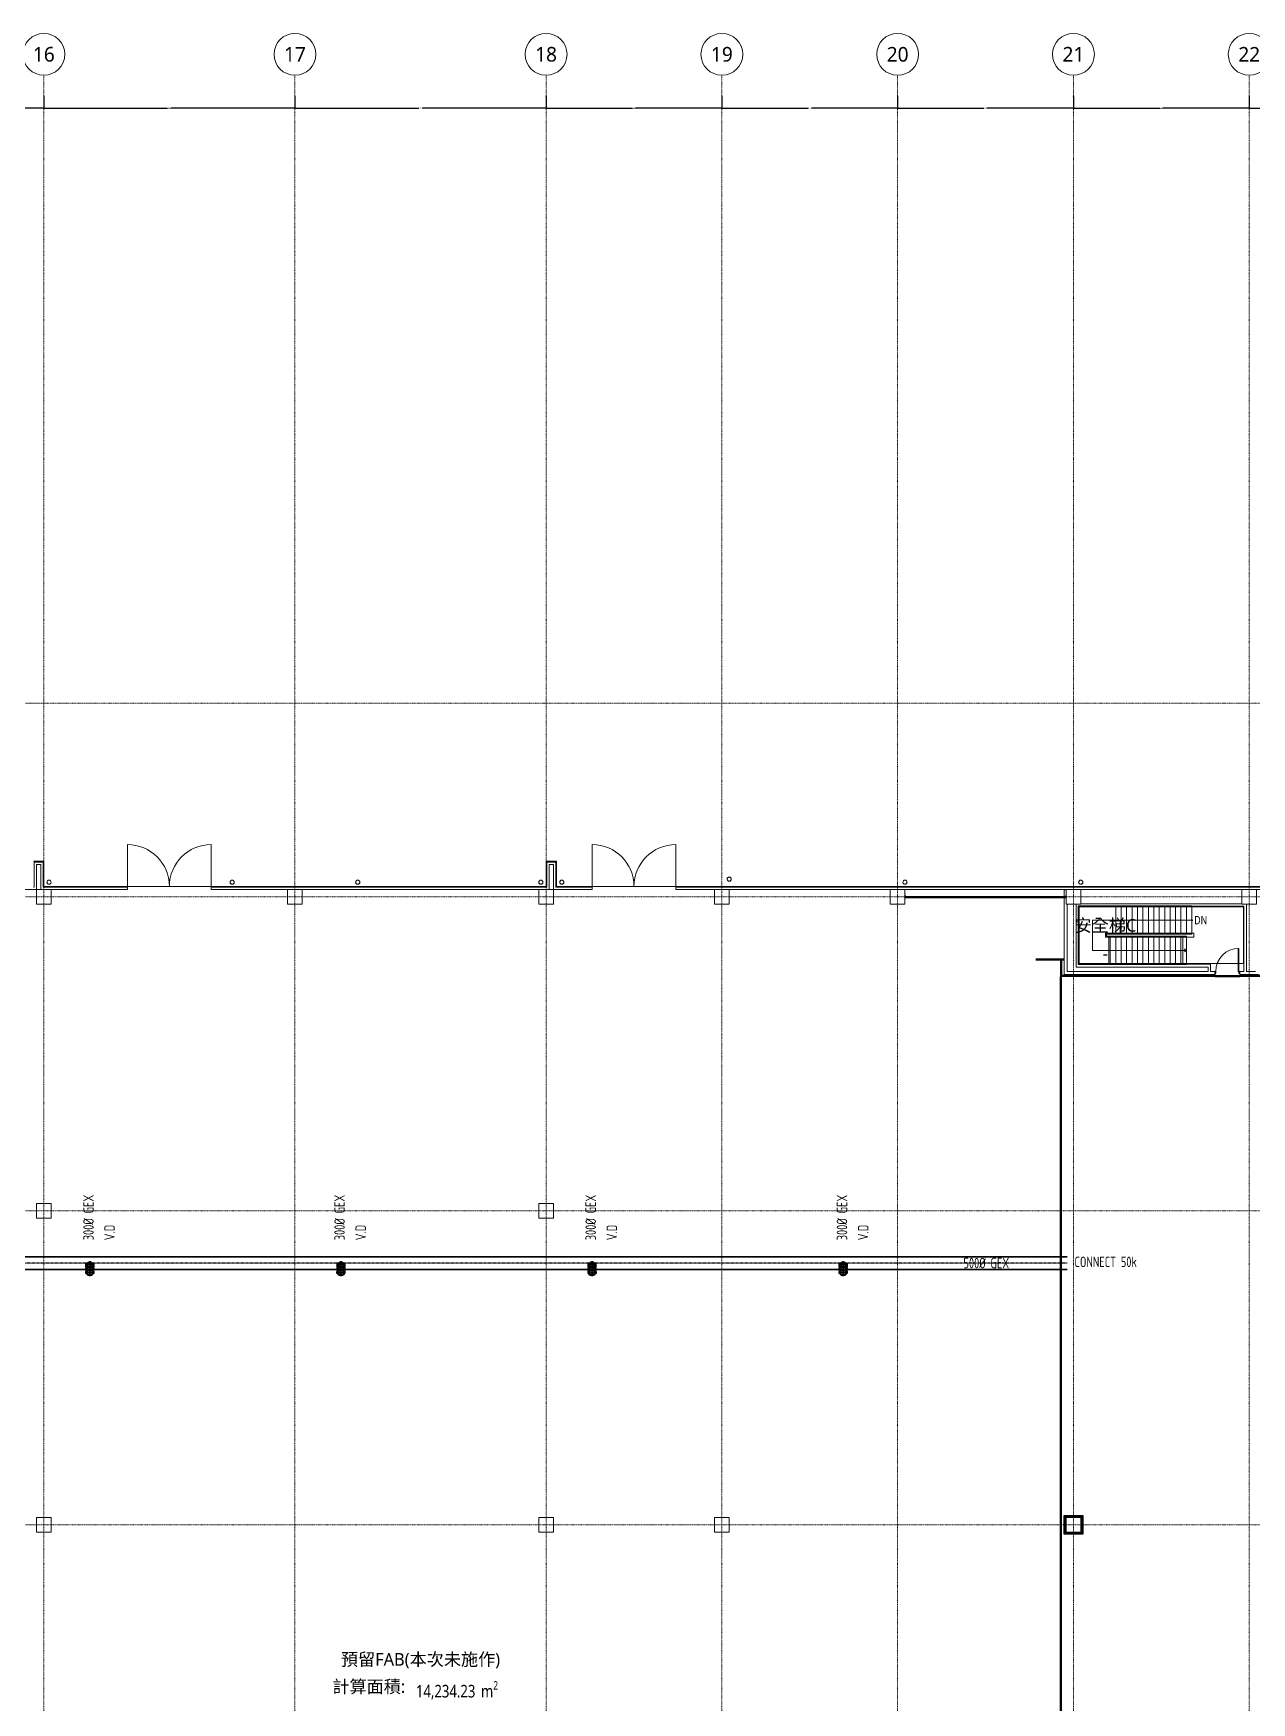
# Model space of a CAD drawing. Extents: x -32000 to 290600, y -29000 to 131250.
# Drawn here: x 126700 to 184915, y 51509 to 131250 of the extents above; entities that cross this region are included whole.
import ezdxf
from ezdxf.enums import TextEntityAlignment as Align

# ---------------------------------------------------------------- set-up
doc = ezdxf.new("R2010")
doc.units = 0
doc.header["$LTSCALE"] = 10
for name, pattern in [('H12PL3$0$JJP_三點線', [0.9, 0.3, -0.15, 0, -0.15, 0, -0.15, 0, -0.15]), ('H12PL3$0$JJP_虛線(退縮線、投影線、地下室範圍、非屬本工程、圖面分區)', [0.45, 0.3, -0.15]), ('XFDP30$0$HIDDEN2', [0.1875, 0.125, -0.0625]), ('XFM6D40-200K$0$CENTER', [2, 1.25, -0.25, 0.25, -0.25])]:
    doc.linetypes.add(name, pattern=pattern)
for name, color, linetype in [('H12PL3$0$A-DIM', 252, 'Continuous'), ('H12PL3$0$A-OBJE-MEP', 252, 'Continuous'), ('H12PL3$0$A-STRS', 252, 'Continuous'), ('H12PL3$0$A-TEXT', 252, 'Continuous'), ('H12PL3$0$A-WALL-EX', 252, 'Continuous'), ('H12PL3$0$A-WALL-IN', 252, 'Continuous'), ('H12PL3$0$A-ZONE', 252, 'Continuous'), ('H12PL3$0$Door', 252, 'Continuous'), ('H12PL3$0$S-COL', 252, 'Continuous'), ('H12PL3$0$S-GRID', 252, 'Continuous'), ('H12PL3$0$S-SLAB-SHOW', 252, 'Continuous'), ('XFDP30$0$A-Partition-Col (50K)', 1, 'Continuous'), ('XFDP30$0$A-W-P1S (50K)', 2, 'Continuous'), ('XFDP30$0$A-W-P2D (50K)', 2, 'Continuous'), ('XFDP30$0$A-W-R1 (Rockwool) (50K)', 2, 'Continuous'), ('XFM6D40-200K$0$M-PIPE-TEXT', 3, 'Continuous')]:
    doc.layers.add(name, color=color, linetype=linetype)
doc.layers.add('XFM6D40-200K$0$DUCT-CENT-GEX', color=1, linetype='XFM6D40-200K$0$CENTER', lineweight=25)
doc.layers.add('XFM6D40-200K$0$M-EX-DUCT-GEX', color=114, linetype='Continuous', lineweight=35)
doc.styles.add('H12PL3$0$dim-txt', font='isocp.shx', dxfattribs={"width": 0.7, "bigfont": 'chineset.shx'})
doc.styles.add('H12PL3$0$Standard', font='', dxfattribs={"width": 0.8})
doc.styles.add('XFM6D40-200K$0$aa-txt', font='isocp.shx', dxfattribs={"bigfont": 'chineset.shx'})
doc.styles.get('H12PL3$0$Standard').set_extended_font_data('Microsoft JhengHei')
doc.dimstyles.new('H12PL3$0$ARCH-dim-200MM', dxfattribs={"dimscale": 200, "dimtxt": 0.3, "dimasz": 0.1, "dimexe": 0.1, "dimexo": 0.1, "dimgap": 0.05, "dimtad": 1, "dimdec": 0, "dimlfac": 10, "dimrnd": 0.5, "dimdsep": 46, "dimtxsty": 'H12PL3$0$dim-txt', "dimblk": 'H12PL3$0$_Dot', "dimcen": 2, "dimclrd": 256, "dimclre": 256, "dimclrt": 256, "dimadec": 0, "dimazin": 0, "dimtfac": 1, "dimtix": 1, "dimtmove": 2, "dimatfit": 3, "dimldrblk": 'H12PL3$0$_OBLIQUE', "dimfxl": 1, "dimtvp": 1, "dimtolj": 1, "dimarcsym": 0})

# ---------------------------------------------------------------- blocks, each defined once
blk = doc.blocks.new('*D124')
at = {"layer": 'DEFPOINTS', "color": 0, "linetype": 'Continuous', "transparency": 16777216}
for p in [(118800, 128250), (127200, 128250), (127200, 127670)]:
    blk.add_point(p, dxfattribs=at)
at = {"layer": 'H12PL3$0$A-DIM', "linetype": 'Continuous', "lineweight": -2, "transparency": 16777216}
for p, q in [((118800, 128230), (118800, 127650)), ((118820, 127670), (122921, 127670)), ((127180, 127670), (123079, 127670)), ((127200, 128230), (127200, 127650))]:
    blk.add_line(p, q, dxfattribs=at)
at = {"layer": 'H12PL3$0$A-DIM', "linetype": 'Continuous', "lineweight": 0, "transparency": 16777216, "insert": (123000, 127670), "char_height": 60, "attachment_point": 5, "style": 'H12PL3$0$dim-txt'}
blk.add_mtext('\\A1;84000', dxfattribs=at)
blk = doc.blocks.new('H12PL3$0$_Dot')
blk = doc.blocks.new('H12PL3$0$_OBLIQUE')
at = {"color": 0, "linetype": 'ByBlock', "lineweight": -2}
blk.add_line((-0.5, -0.5), (0.5, 0.5), dxfattribs=at)
blk = doc.blocks.new('*D125')
at = {"layer": 'DEFPOINTS', "color": 0, "linetype": 'Continuous', "transparency": 16777216}
for p in [(127200, 128250), (139200, 128250), (139200, 127670)]:
    blk.add_point(p, dxfattribs=at)
at = {"layer": 'H12PL3$0$A-DIM', "linetype": 'Continuous', "lineweight": -2, "transparency": 16777216}
for p, q in [((127200, 128230), (127200, 127650)), ((127220, 127670), (133112, 127670)), ((139180, 127670), (133288, 127670)), ((139200, 128230), (139200, 127650))]:
    blk.add_line(p, q, dxfattribs=at)
at = {"layer": 'H12PL3$0$A-DIM', "linetype": 'Continuous', "lineweight": 0, "transparency": 16777216, "insert": (133200, 127670), "char_height": 60, "attachment_point": 5, "style": 'H12PL3$0$dim-txt'}
blk.add_mtext('\\A1;120000', dxfattribs=at)
blk = doc.blocks.new('*D126')
at = {"layer": 'DEFPOINTS', "color": 0, "linetype": 'Continuous', "transparency": 16777216}
for p in [(139200, 128250), (151200, 128250), (151200, 127670)]:
    blk.add_point(p, dxfattribs=at)
at = {"layer": 'H12PL3$0$A-DIM', "linetype": 'Continuous', "lineweight": -2, "transparency": 16777216}
for p, q in [((139200, 128230), (139200, 127650)), ((139220, 127670), (145112, 127670)), ((151180, 127670), (145288, 127670)), ((151200, 128230), (151200, 127650))]:
    blk.add_line(p, q, dxfattribs=at)
at = {"layer": 'H12PL3$0$A-DIM', "linetype": 'Continuous', "lineweight": 0, "transparency": 16777216, "insert": (145200, 127670), "char_height": 60, "attachment_point": 5, "style": 'H12PL3$0$dim-txt'}
blk.add_mtext('\\A1;120000', dxfattribs=at)
blk = doc.blocks.new('*D127')
at = {"layer": 'DEFPOINTS', "color": 0, "linetype": 'Continuous', "transparency": 16777216}
for p in [(151200, 128250), (159600, 128250), (159600, 127670)]:
    blk.add_point(p, dxfattribs=at)
at = {"layer": 'H12PL3$0$A-DIM', "linetype": 'Continuous', "lineweight": -2, "transparency": 16777216}
for p, q in [((151200, 128230), (151200, 127650)), ((151220, 127670), (155321, 127670)), ((159580, 127670), (155479, 127670)), ((159600, 128230), (159600, 127650))]:
    blk.add_line(p, q, dxfattribs=at)
at = {"layer": 'H12PL3$0$A-DIM', "linetype": 'Continuous', "lineweight": 0, "transparency": 16777216, "insert": (155400, 127670), "char_height": 60, "attachment_point": 5, "style": 'H12PL3$0$dim-txt'}
blk.add_mtext('\\A1;84000', dxfattribs=at)
blk = doc.blocks.new('*D128')
at = {"layer": 'DEFPOINTS', "color": 0, "linetype": 'Continuous', "transparency": 16777216}
for p in [(159600, 128250), (168000, 128250), (168000, 127670)]:
    blk.add_point(p, dxfattribs=at)
at = {"layer": 'H12PL3$0$A-DIM', "linetype": 'Continuous', "lineweight": -2, "transparency": 16777216}
for p, q in [((159600, 128230), (159600, 127650)), ((159620, 127670), (163721, 127670)), ((167980, 127670), (163879, 127670)), ((168000, 128230), (168000, 127650))]:
    blk.add_line(p, q, dxfattribs=at)
at = {"layer": 'H12PL3$0$A-DIM', "linetype": 'Continuous', "lineweight": 0, "transparency": 16777216, "insert": (163800, 127670), "char_height": 60, "attachment_point": 5, "style": 'H12PL3$0$dim-txt'}
blk.add_mtext('\\A1;84000', dxfattribs=at)
blk = doc.blocks.new('*D129')
at = {"layer": 'DEFPOINTS', "color": 0, "linetype": 'Continuous', "transparency": 16777216}
for p in [(168000, 128250), (176400, 128250), (176400, 127670)]:
    blk.add_point(p, dxfattribs=at)
at = {"layer": 'H12PL3$0$A-DIM', "linetype": 'Continuous', "lineweight": -2, "transparency": 16777216}
for p, q in [((168000, 128230), (168000, 127650)), ((168020, 127670), (172121, 127670)), ((176380, 127670), (172279, 127670)), ((176400, 128230), (176400, 127650))]:
    blk.add_line(p, q, dxfattribs=at)
at = {"layer": 'H12PL3$0$A-DIM', "linetype": 'Continuous', "lineweight": 0, "transparency": 16777216, "insert": (172200, 127670), "char_height": 60, "attachment_point": 5, "style": 'H12PL3$0$dim-txt'}
blk.add_mtext('\\A1;84000', dxfattribs=at)
blk = doc.blocks.new('*D130')
at = {"layer": 'DEFPOINTS', "color": 0, "linetype": 'Continuous', "transparency": 16777216}
for p in [(176400, 128250), (184800, 128250), (184800, 127670)]:
    blk.add_point(p, dxfattribs=at)
at = {"layer": 'H12PL3$0$A-DIM', "linetype": 'Continuous', "lineweight": -2, "transparency": 16777216}
for p, q in [((176400, 128230), (176400, 127650)), ((176420, 127670), (180521, 127670)), ((184780, 127670), (180679, 127670)), ((184800, 128230), (184800, 127650))]:
    blk.add_line(p, q, dxfattribs=at)
at = {"layer": 'H12PL3$0$A-DIM', "linetype": 'Continuous', "lineweight": 0, "transparency": 16777216, "insert": (180600, 127670), "char_height": 60, "attachment_point": 5, "style": 'H12PL3$0$dim-txt'}
blk.add_mtext('\\A1;84000', dxfattribs=at)
blk = doc.blocks.new('*D131')
at = {"layer": 'DEFPOINTS', "color": 0, "linetype": 'Continuous', "transparency": 16777216}
for p in [(184800, 128250), (193200, 128250), (193200, 127670)]:
    blk.add_point(p, dxfattribs=at)
at = {"layer": 'H12PL3$0$A-DIM', "linetype": 'Continuous', "lineweight": -2, "transparency": 16777216}
for p, q in [((184800, 128230), (184800, 127650)), ((184820, 127670), (188921, 127670)), ((193180, 127670), (189079, 127670)), ((193200, 128230), (193200, 127650))]:
    blk.add_line(p, q, dxfattribs=at)
at = {"layer": 'H12PL3$0$A-DIM', "linetype": 'Continuous', "lineweight": 0, "transparency": 16777216, "insert": (189000, 127670), "char_height": 60, "attachment_point": 5, "style": 'H12PL3$0$dim-txt'}
blk.add_mtext('\\A1;84000', dxfattribs=at)
blk = doc.blocks.new('XFDP30$0$TP1-50-Partition_Col-side')
blk.add_lwpolyline([(-2.5, -4), (-2.5, -3.9), (-2.6, -3.9), (-2.5, -3), (-2.5, -0.3), (-2.4, -0.2), (-0.7, -0.2), (-0.5, -0.2), (-0.1, -0.2), (0, -0.2), (0, -0.2), (0.5, -0.2), (0.6, -0.2), (2.4, -0.2), (2.5, -0.3), (2.5, -3), (2.6, -3.9), (2.5, -3.9), (2.5, -4), (2.7, -4), (2.7, 0), (-2.7, 0), (-2.7, -4)], close=True)
for points in [[(-1.6, -2.1), (-2.3, -2.1, 0.414213), (-2.4, -2.2), (-2.4, -3.6), (-2.5, -3.6), (-2.5, -2.2, -0.414213), (-2.3, -2), (-1.6, -2), (-1.6, -2.1)], [(1.6, -2.1), (2.3, -2.1, -0.414213), (2.4, -2.2), (2.4, -3.6), (2.5, -3.6), (2.5, -2.2, 0.414213), (2.3, -2), (1.6, -2), (1.6, -2.1)]]:
    blk.add_lwpolyline(points, format="xyb")
blk.add_lwpolyline([(2.2, -3.6), (-2.2, -3.6, -0.414214), (-2.3, -3.5), (-2.3, -2.6, -0.414214), (-2.2, -2.5), (-1.3, -2.5, 0.414214), (-1.1, -2.3), (-1.1, -2.2, 0.414214), (-1.3, -2.1), (-1.9, -2.1), (-1.9, -2.1), (-1.3, -2.1, -0.414214), (-1.2, -2.2), (-1.2, -2.3, -0.414214), (-1.3, -2.4), (-2.2, -2.4, 0.414214), (-2.4, -2.6), (-2.4, -3.5, 0.414214), (-2.2, -3.6), (2.2, -3.6, 0.414214), (2.4, -3.5), (2.4, -2.6, 0.414214), (2.2, -2.4), (1.3, -2.4, -0.414214), (1.2, -2.3), (1.2, -2.2, -0.414214), (1.3, -2.1), (1.9, -2.1), (1.9, -2.1), (1.3, -2.1, 0.414214), (1.1, -2.2), (1.1, -2.3, 0.414214), (1.3, -2.5), (2.2, -2.5, -0.414214), (2.3, -2.6), (2.3, -3.5, -0.414214)], format="xyb", close=True)
blk = doc.blocks.new('XFDP30')
at = {"layer": 'XFDP30$0$A-W-P1S (50K)'}
for p, q in [((175950, 87025), (174600, 87025)), ((175950, 86975), (174600, 86975)), ((175775, 86975), (175775, 86190)), ((175825, 86975), (175825, 86240)), ((183150, 86190), (175775, 86190)), ((183150, 86240), (175825, 86240)), ((183150, 86290), (183150, 86190)), ((184350, 86290), (184350, 86190)), ((185375, 86240, 0), (184350, 86240)), ((185425, 86190, 0), (184350, 86190))]:
    blk.add_line(p, q, dxfattribs=at)
at = {"layer": 'XFDP30$0$A-W-P1S (50K)', "linetype": 'XFDP30$0$HIDDEN2'}
for p, q in [((183150, 86240), (184350, 86240)), ((183150, 86190), (184350, 86190))]:
    blk.add_line(p, q, dxfattribs=at)
at = {"layer": 'XFDP30$0$A-W-P1S (50K)'}
for points in [[(175950, 60450), (176850, 60450), (176850, 59550), (175950, 59550)], [(176000, 60400), (176800, 60400), (176800, 59600), (176000, 59600)]]:
    blk.add_lwpolyline(points, close=True, dxfattribs=at)
at = {"layer": 'XFDP30$0$A-W-P2D (50K)'}
for p, q in [((175775, 3025, 0), (175775, 86190)), ((175825, 3025, 0), (175825, 86190))]:
    blk.add_line(p, q, dxfattribs=at)
at = {"layer": 'XFDP30$0$A-W-R1 (Rockwool) (50K)'}
for p, q in [((168350, 90025, 0), (176050, 90025, 0)), ((168350, 89975, 0), (176050, 89975, 0))]:
    blk.add_line(p, q, dxfattribs=at)
at = {"layer": 'XFDP30$0$A-Partition-Col (50K)', "yscale": 10, "zscale": 10}
for p, xscale, rotation in [((168350, 90000), 10, 90), ((176050, 90000, 0), -10, 270)]:
    blk.add_blockref('XFDP30$0$TP1-50-Partition_Col-side', p, dxfattribs=dict(at, xscale=xscale, rotation=rotation))
blk = doc.blocks.new('XFM6D40-200K')
at = {"layer": 'XFM6D40-200K$0$DUCT-CENT-GEX', "ltscale": 0.001}
blk.add_line((176100, 72500), (44058, 72500), dxfattribs=at)
at = {"layer": 'XFM6D40-200K$0$M-EX-DUCT-GEX'}
for p, q in [((176100, 72800), (44058, 72800)), ((129397, 72605), (129397, 71874)), ((141397, 72605), (141397, 71874)), ((153397, 72605), (153397, 71874)), ((165397, 72605), (165397, 71874)), ((176100, 72200), (44058, 72200)), ((129613, 72450), (129181, 72450)), ((129613, 72337), (129181, 72337)), ((129613, 72196), (129181, 72196)), ((129613, 72055), (129181, 72055)), ((129247, 72450), (129247, 72433)), ((129247, 72337), (129247, 72291)), ((129247, 72203), (129247, 72150)), ((129547, 72450), (129547, 72433)), ((129547, 72337), (129547, 72291)), ((129547, 72196), (129547, 72150)), ((141613, 72450), (141181, 72450)), ((141613, 72337), (141181, 72337)), ((141613, 72196), (141181, 72196)), ((141613, 72055), (141181, 72055)), ((141247, 72450), (141247, 72433)), ((141247, 72337), (141247, 72291)), ((141247, 72203), (141247, 72150)), ((141547, 72450), (141547, 72433)), ((141547, 72337), (141547, 72291)), ((141547, 72196), (141547, 72150)), ((153613, 72450), (153181, 72450)), ((153613, 72337), (153181, 72337)), ((153613, 72196), (153181, 72196)), ((153613, 72055), (153181, 72055)), ((153247, 72450), (153247, 72433)), ((153247, 72337), (153247, 72291)), ((153247, 72203), (153247, 72150)), ((153547, 72450), (153547, 72433)), ((153547, 72337), (153547, 72291)), ((153547, 72196), (153547, 72150)), ((165613, 72450), (165181, 72450)), ((165613, 72337), (165181, 72337)), ((165613, 72196), (165181, 72196)), ((165613, 72055), (165181, 72055)), ((165247, 72450), (165247, 72433)), ((165247, 72337), (165247, 72291)), ((165247, 72203), (165247, 72150)), ((165547, 72450), (165547, 72433)), ((165547, 72337), (165547, 72291)), ((165547, 72196), (165547, 72150))]:
    blk.add_line(p, q, dxfattribs=at)
for centre, major_axis, start_param, end_param in [((129397, 72337), (189, 0), -0.496227, 3.637819), ((129397, 72196), (189, 0), -0.496227, 3.637819), ((129397, 72352), (189, 0), -0.052935, 3.194527), ((129397, 72210), (189, 0), -0.052935, 3.194527), ((129397, 72069), (189, 0), -0.052935, 3.194527), ((129397, 72344), (-189, 0), 3.141593, 6.283185), ((129397, 72203), (-189, 0), 3.141593, 6.283185), ((129397, 72062), (-189, 0), 3.141593, 6.283185), ((129397, 72450), (150, 0), 0, 3.141593), ((129397, 72337), (-150, 0), 3.141593, 6.283185), ((129397, 72196), (-150, 0), 3.141593, 6.283185), ((141397, 72337), (189, 0), -0.496227, 3.637819), ((141397, 72196), (189, 0), -0.496227, 3.637819), ((141397, 72352), (189, 0), -0.052935, 3.194527), ((141397, 72210), (189, 0), -0.052935, 3.194527), ((141397, 72069), (189, 0), -0.052935, 3.194527), ((141397, 72344), (-189, 0), 3.141593, 6.283185), ((141397, 72203), (-189, 0), 3.141593, 6.283185), ((141397, 72062), (-189, 0), 3.141593, 6.283185), ((141397, 72450), (150, 0), 0, 3.141593), ((141397, 72337), (-150, 0), 3.141593, 6.283185), ((141397, 72196), (-150, 0), 3.141593, 6.283185), ((153397, 72337), (189, 0), -0.496227, 3.637819), ((153397, 72196), (189, 0), -0.496227, 3.637819), ((153397, 72352), (189, 0), -0.052935, 3.194527), ((153397, 72210), (189, 0), -0.052935, 3.194527), ((153397, 72069), (189, 0), -0.052935, 3.194527), ((153397, 72344), (-189, 0), 3.141593, 6.283185), ((153397, 72203), (-189, 0), 3.141593, 6.283185), ((153397, 72062), (-189, 0), 3.141593, 6.283185), ((153397, 72450), (150, 0), 0, 3.141593), ((153397, 72337), (-150, 0), 3.141593, 6.283185), ((153397, 72196), (-150, 0), 3.141593, 6.283185), ((165397, 72337), (189, 0), -0.496227, 3.637819), ((165397, 72196), (189, 0), -0.496227, 3.637819), ((165397, 72352), (189, 0), -0.052935, 3.194527), ((165397, 72210), (189, 0), -0.052935, 3.194527), ((165397, 72069), (189, 0), -0.052935, 3.194527), ((165397, 72344), (-189, 0), 3.141593, 6.283185), ((165397, 72203), (-189, 0), 3.141593, 6.283185), ((165397, 72062), (-189, 0), 3.141593, 6.283185), ((165397, 72450), (150, 0), 0, 3.141593), ((165397, 72337), (-150, 0), 3.141593, 6.283185), ((165397, 72196), (-150, 0), 3.141593, 6.283185)]:
    blk.add_ellipse(centre, major_axis=major_axis, ratio=0.707107, start_param=start_param, end_param=end_param, dxfattribs=at)
for centre, major_axis in [((129397, 72055), (-189, 0)), ((129397, 72055), (-150, 0)), ((141397, 72055), (-189, 0)), ((141397, 72055), (-150, 0)), ((153397, 72055), (-189, 0)), ((153397, 72055), (-150, 0)), ((165397, 72055), (-189, 0)), ((165397, 72055), (-150, 0))]:
    blk.add_ellipse(centre, major_axis=major_axis, ratio=0.707107, dxfattribs=at)
at = {"layer": 'XFM6D40-200K$0$M-PIPE-TEXT', "style": 'XFM6D40-200K$0$aa-txt', "width": 0.8}
for s, rotation, p in [('300%%C GEX', 90, (129582, 73596)), ('300%%C GEX', 90, (141582, 73596)), ('300%%C GEX', 90, (153582, 73596)), ('300%%C GEX', 90, (165590, 73596)), ('V.D', 90, (130591, 73596)), ('V.D', 90, (142591, 73596)), ('V.D', 90, (154591, 73596)), ('V.D', 90, (166600, 73596)), ('500%%C GEX', 360, (171145, 72259))]:
    blk.add_text(s, height=500, rotation=rotation, dxfattribs=at).set_placement(p)
blk.add_text('CONNECT 50k', height=500, dxfattribs=at).set_placement((176453, 72313))
blk = doc.blocks.new('H12PL3')
at = {"layer": 'H12PL3$0$A-OBJE-MEP', "lineweight": 0, "flags": 128}
for points in [[(160045, 90850, 1), (159855, 90850, 1)], [(127545, 90700, 1), (127355, 90700, 1)], [(136295, 90700, 1), (136105, 90700, 1)], [(142295, 90700, 1), (142105, 90700, 1)], [(151045, 90700, 1), (150855, 90700, 1)], [(152045, 90700, 1), (151855, 90700, 1)], [(168445, 90700, 1), (168255, 90700, 1)], [(176845, 90700, 1), (176655, 90700, 1)]]:
    blk.add_lwpolyline(points, format="xyb", close=True, dxfattribs=at)
at = {"layer": 'H12PL3$0$A-OBJE-MEP', "lineweight": 0}
for centre in [(159950, 90850), (127450, 90700), (136200, 90700), (142200, 90700), (150950, 90700), (151950, 90700), (168350, 90700), (176750, 90700)]:
    blk.add_circle(centre, 100, dxfattribs=at)
at = {"layer": 'H12PL3$0$A-STRS', "lineweight": 0}
for p, q in [((178420, 89570), (176630, 89570)), ((176630, 89570), (176630, 86770)), ((176680, 86820), (176680, 89520)), ((176680, 89520), (178420, 89520)), ((178420, 89520), (176680, 89520)), ((176680, 89520), (176680, 86820)), ((178420, 89520), (176680, 89520)), ((176680, 89520), (176680, 86820)), ((178420, 89520), (178420, 89570)), ((182060, 89570), (178420, 89570)), ((178420, 89570), (178420, 89520)), ((178420, 89520), (182060, 89520)), ((182060, 89520), (178420, 89520)), ((178420, 89520), (178420, 88270)), ((178420, 89520), (178420, 88270)), ((178420, 88270), (178420, 89520)), ((178680, 89520), (178420, 89520)), ((178420, 89520), (178420, 88270)), ((178680, 89520), (178680, 88270)), ((178680, 88270), (178680, 89520)), ((178680, 89520), (178680, 88270)), ((178940, 89520), (178680, 89520)), ((178940, 89520), (178940, 88270)), ((178940, 88270), (178940, 89520)), ((178940, 89520), (178940, 88270)), ((179200, 89520), (178940, 89520)), ((179200, 89520), (179200, 88270)), ((179200, 88270), (179200, 89520)), ((179200, 89520), (179200, 88270)), ((179460, 89520), (179200, 89520)), ((179460, 89520), (179460, 88270)), ((179460, 88270), (179460, 89520)), ((179460, 89520), (179460, 88270)), ((179720, 89520), (179460, 89520)), ((179720, 89520), (179720, 88270)), ((179720, 88270), (179720, 89520)), ((179720, 89520), (179720, 88270)), ((179980, 89520), (179720, 89520)), ((179980, 89520), (179980, 88270)), ((179980, 88270), (179980, 89520)), ((179980, 89520), (179980, 88270)), ((180240, 89520), (179980, 89520)), ((180240, 89520), (180240, 88270)), ((180240, 88270), (180240, 89520)), ((180240, 89520), (180240, 88270)), ((180500, 89520), (180240, 89520)), ((180500, 89520), (180500, 88270)), ((180500, 88270), (180500, 89520)), ((180500, 89520), (180500, 88270)), ((180760, 89520), (180500, 89520)), ((180760, 89520), (180760, 88270)), ((180760, 88270), (180760, 89520)), ((180760, 89520), (180760, 88270)), ((181020, 89520), (180760, 89520)), ((181020, 89520), (181020, 88270)), ((181020, 88270), (181020, 89520)), ((181020, 89520), (181020, 88270)), ((181280, 89520), (181020, 89520)), ((181280, 89520), (181280, 88270)), ((181280, 88270), (181280, 89520)), ((181280, 89520), (181280, 88270)), ((181540, 89520), (181280, 89520)), ((181540, 89520), (181540, 88270)), ((181540, 88270), (181540, 89520)), ((181540, 89520), (181540, 88270)), ((181800, 89520), (181540, 89520)), ((181800, 89520), (181800, 88270)), ((181800, 88270), (181800, 89520)), ((181800, 89520), (181800, 88270)), ((182060, 89520), (181800, 89520)), ((182060, 89520), (182060, 89570)), ((182060, 88270), (182060, 89520)), ((182060, 88270), (182060, 89520)), ((177305, 87445), (177305, 88895)), ((177305, 88895), (178420, 88895)), ((178420, 88895), (181800, 88895)), ((181800, 88895), (182060, 88895)), ((178420, 88270), (177930, 88270)), ((177930, 88270), (177930, 88070)), ((177930, 88070), (177930, 88270)), ((177930, 88270), (178420, 88270)), ((177930, 88070), (177930, 88270)), ((177930, 88270), (178420, 88270)), ((177930, 88070), (178160, 88070)), ((178086.56, 88070), (177930, 88070)), ((178160, 88070), (177930, 88070)), ((177980, 88120), (177980, 88220)), ((177980, 88220), (178420, 88220)), ((178160, 88120), (177980, 88120)), ((178160, 88070), (178086.56, 88070)), ((181800, 88120), (178160, 88120)), ((178160, 88120), (178160, 88070)), ((178160, 88070), (178160, 88120)), ((178160, 88070), (181800, 88070)), ((181800, 88070), (178160, 88070)), ((178160, 86820), (178160, 88070)), ((178160, 86820), (178160, 88070)), ((178160, 86820), (178160, 88070)), ((178420, 88070), (178160, 88070)), ((178160, 88070), (178160, 86820)), ((178160, 86820), (178160, 88070)), ((178420, 88220), (178420, 88270)), ((182060, 88270), (178420, 88270)), ((178420, 88270), (178420, 88220)), ((178420, 88270), (182060, 88270)), ((178420, 88270), (178680, 88270)), ((178420, 88220), (182060, 88220)), ((178420, 86820), (178420, 88070)), ((178680, 88070), (178420, 88070)), ((178420, 88070), (178420, 86820)), ((178420, 86820), (178420, 88070)), ((178680, 88270), (178940, 88270)), ((178680, 86820), (178680, 88070)), ((178940, 88070), (178680, 88070)), ((178680, 88070), (178680, 86820)), ((178680, 86820), (178680, 88070)), ((178940, 88270), (179200, 88270)), ((178940, 86820), (178940, 88070)), ((179200, 88070), (178940, 88070)), ((178940, 88070), (178940, 86820)), ((178940, 86820), (178940, 88070)), ((179200, 88270), (179460, 88270)), ((179200, 86820), (179200, 88070)), ((179460, 88070), (179200, 88070)), ((179200, 88070), (179200, 86820)), ((179200, 86820), (179200, 88070)), ((179460, 88270), (179720, 88270)), ((179460, 86820), (179460, 88070)), ((179720, 88070), (179460, 88070)), ((179460, 88070), (179460, 86820)), ((179460, 86820), (179460, 88070)), ((179720, 88270), (179980, 88270)), ((179720, 86820), (179720, 88070)), ((179980, 88070), (179720, 88070)), ((179720, 88070), (179720, 86820)), ((179720, 86820), (179720, 88070)), ((179980, 88270), (180240, 88270)), ((179980, 86820), (179980, 88070)), ((180240, 88070), (179980, 88070)), ((179980, 88070), (179980, 86820)), ((179980, 86820), (179980, 88070)), ((180240, 88270), (180500, 88270)), ((180240, 86820), (180240, 88070)), ((180500, 88070), (180240, 88070)), ((180240, 88070), (180240, 86820)), ((180240, 86820), (180240, 88070)), ((180500, 88270), (180760, 88270)), ((180500, 86820), (180500, 88070)), ((180760, 88070), (180500, 88070)), ((180500, 88070), (180500, 86820)), ((180500, 86820), (180500, 88070)), ((180760, 88270), (181020, 88270)), ((180760, 86820), (180760, 88070)), ((181020, 88070), (180760, 88070)), ((180760, 88070), (180760, 86820)), ((180760, 86820), (180760, 88070)), ((181020, 88270), (181280, 88270)), ((181020, 86820), (181020, 88070)), ((181280, 88070), (181020, 88070)), ((181020, 88070), (181020, 86820)), ((181020, 86820), (181020, 88070)), ((181280, 88270), (181540, 88270)), ((181280, 86820), (181280, 88070)), ((181540, 88070), (181280, 88070)), ((181280, 88070), (181280, 86820)), ((181280, 86820), (181280, 88070)), ((181540, 88270), (181800, 88270)), ((181540, 86820), (181540, 88070)), ((181800, 88070), (181540, 88070)), ((181540, 88070), (181540, 86820)), ((181540, 86820), (181540, 88070)), ((181800, 88270), (182060, 88270)), ((181800, 88070), (181800, 88120)), ((181800, 86820), (181800, 88070)), ((181800, 86820), (181800, 88070)), ((182060, 88220), (182060, 88270)), ((178160, 87445), (177305, 87445)), ((181540, 87445), (178160, 87445)), ((181800, 87445), (181540, 87445)), ((181800, 87445), (181700, 87520)), ((181700, 87370), (181800, 87445)), ((176630, 86770), (178160, 86770)), ((178160, 86820), (176680, 86820)), ((176680, 86820), (178086.56, 86820)), ((176680, 86820), (178160, 86820)), ((178086.56, 86820), (178160, 86820)), ((181800, 86820), (178160, 86820)), ((178160, 86820), (178160, 86770)), ((178160, 86770), (178160, 86820)), ((178160, 86820), (181800, 86820)), ((178160, 86820), (178420, 86820)), ((178160, 86770), (181800, 86770)), ((178420, 86820), (178680, 86820)), ((178680, 86820), (178940, 86820)), ((178940, 86820), (179200, 86820)), ((179200, 86820), (179460, 86820)), ((179460, 86820), (179720, 86820)), ((179720, 86820), (179980, 86820)), ((179980, 86820), (180240, 86820)), ((180240, 86820), (180500, 86820)), ((180500, 86820), (180760, 86820)), ((180760, 86820), (181020, 86820)), ((181020, 86820), (181280, 86820)), ((181280, 86820), (181540, 86820)), ((181540, 86820), (181800, 86820)), ((181800, 86770), (181800, 86820))]:
    blk.add_line(p, q, dxfattribs=at)
at = {"layer": 'H12PL3$0$A-STRS', "linetype": 'H12PL3$0$JJP_虛線(退縮線、投影線、地下室範圍、非屬本工程、圖面分區)', "lineweight": 0}
for p, q in [((178420, 89520), (178420, 88270)), ((178086.56, 88070), (178086.56, 86820)), ((181623.77, 88070), (181623.77, 86820))]:
    blk.add_line(p, q, dxfattribs=at)
at = {"layer": 'H12PL3$0$A-STRS', "lineweight": 0, "flags": 128}
blk.add_lwpolyline([(182060, 88920, 1), (182060, 88870, 1)], format="xyb", close=True, dxfattribs=at)
at = {"layer": 'H12PL3$0$A-WALL-EX', "lineweight": 0}
for p, q in [((126850, 91665), (126735, 91665)), ((126850, 91665), (126735, 91665)), ((126735, 90500), (126735, 91665)), ((126850, 91665), (127050, 91665)), ((127165, 91665), (127050, 91665)), ((127165, 91665), (127050, 91665)), ((127165, 91665), (127165, 90500)), ((151350, 91665), (151235, 91665)), ((151350, 91665), (151235, 91665)), ((151235, 90500), (151235, 91665)), ((151350, 91665), (151550, 91665)), ((151665, 91665), (151550, 91665)), ((151665, 91665), (151550, 91665)), ((151665, 91665), (151665, 90500)), ((126700, 90465), (126735, 90465)), ((126735, 90465), (126735, 90500)), ((126735, 90465), (126735, 90500)), ((127165, 90500), (127165, 90465)), ((127165, 90500), (127165, 90465)), ((127165, 90465), (127200, 90465)), ((127200, 90465), (131200, 90465)), ((131200, 90500), (131200, 90465)), ((131200, 90465), (131200, 90385)), ((131200, 90385), (131200, 90350)), ((135200, 90500), (135200, 90465)), ((135200, 90465), (151200, 90465)), ((135200, 90465), (135200, 90385)), ((135200, 90385), (135200, 90350)), ((151200, 90465), (151235, 90465)), ((151235, 90465), (151235, 90500)), ((151235, 90465), (151235, 90500)), ((151665, 90500), (151665, 90465)), ((151665, 90500), (151665, 90465)), ((151665, 90465), (151700, 90465)), ((151700, 90465), (153400, 90465)), ((153400, 90500), (153400, 90465)), ((153400, 90465), (153400, 90385)), ((153400, 90385), (153400, 90350)), ((157400, 90500), (157400, 90465)), ((157400, 90465), (237400, 90465)), ((157400, 90465), (157400, 90385)), ((157400, 90385), (157400, 90350))]:
    blk.add_line(p, q, dxfattribs=at)
at = {"layer": 'H12PL3$0$A-WALL-EX', "lineweight": 0, "flags": 128}
for points in [[(126700, 91700), (126735, 91700)], [(127165, 91700), (126735, 91700)], [(126850, 91550), (127050, 91550)], [(126850, 90465), (126850, 91550)], [(127050, 91550), (127050, 90465)], [(127200, 91700), (127165, 91700)], [(127200, 90500), (127200, 91700)], [(151200, 91700), (151235, 91700)], [(151200, 91700), (151200, 90500)], [(151665, 91700), (151235, 91700)], [(151350, 91550), (151550, 91550)], [(151350, 90465), (151350, 91550)], [(151550, 91550), (151550, 90465)], [(151700, 91700), (151665, 91700)], [(151700, 90500), (151700, 91700)], [(77050, 90350), (126850, 90350)], [(126850, 90350), (126850, 90465)], [(127050, 90350), (127050, 90465)], [(127050, 90350), (131200, 90350)], [(127200, 90500), (151200, 90500)], [(127200, 90500), (131200, 90500)], [(127200, 90500), (131200, 90500)], [(127200, 90500), (131200, 90500)], [(127200, 90500), (131200, 90500)], [(131200, 90500), (127200, 90500)], [(135180, 90500), (151200, 90500)], [(135180, 90500), (151200, 90500)], [(135180, 90500), (151200, 90500)], [(135180, 90500), (151200, 90500)], [(151200, 90500), (135200, 90500)], [(135200, 90350), (151350, 90350)], [(151350, 90350), (151350, 90465)], [(151550, 90350), (151550, 90465)], [(151550, 90350), (153400, 90350)], [(151700, 90500), (153420, 90500)], [(151700, 90500), (153420, 90500)], [(151700, 90500), (153420, 90500)], [(151700, 90500), (153420, 90500)], [(151700, 90500), (243600, 90500)], [(153400, 90500), (151700, 90500)], [(157380, 90500), (237360, 90500)], [(157380, 90500), (237360, 90500)], [(157380, 90500), (237360, 90500)], [(157380, 90500), (237360, 90500)], [(237400, 90500), (157400, 90500)], [(157400, 90350), (237400, 90350)]]:
    blk.add_lwpolyline(points, dxfattribs=at)
at = {"layer": 'H12PL3$0$A-WALL-IN', "lineweight": 0}
for p, q in [((183150, 86440), (183150, 86290)), ((184350, 86440), (184350, 86290))]:
    blk.add_line(p, q, dxfattribs=at)
at = {"layer": 'H12PL3$0$A-WALL-IN', "lineweight": 0, "flags": 128}
for points in [[(175950, 90330), (175950, 86290)], [(175950, 90330), (176050, 90330)], [(176100, 86440), (176100, 89650)], [(176537.5, 89650), (176537.5, 89550)], [(176537.5, 89550), (176537.5, 86790)], [(176650.5, 89550), (184549.5, 89550)], [(176650.5, 86790), (176650.5, 89550)], [(184450, 89675), (176750, 89675)], [(184549.5, 89550), (184549.5, 86440)], [(184662.5, 89650), (184662.5, 89550)], [(184662.5, 86440), (184662.5, 89550)], [(175950, 86290), (176100, 86290)], [(182837.5, 86440), (176100, 86440)], [(176100, 86290), (183150, 86290)], [(176537.5, 86790), (176537.5, 86640)], [(176537.5, 86640), (182837.5, 86640)], [(182950, 86790), (176650.5, 86790)], [(182837.5, 86640), (182837.5, 86440)], [(182950, 86640), (182950, 86790)], [(182950.5, 86440), (182950.5, 86640)], [(183150, 86440), (182950.5, 86440)], [(184549.5, 86440), (184350, 86440)], [(184350, 86290), (185250, 86290)], [(185100, 86440), (184662.5, 86440)]]:
    blk.add_lwpolyline(points, dxfattribs=at)
at = {"layer": 'H12PL3$0$Door', "lineweight": 0}
for p, q in [((131200, 90500), (131200, 92500)), ((135200, 90500), (135200, 92500)), ((153400, 90500), (153400, 92500)), ((157400, 90500), (157400, 92500)), ((131200, 90500), (131200, 90465)), ((131200, 90500), (131200, 90465)), ((131200, 90465), (131200, 90385)), ((131200, 90465), (131200, 90385)), ((131200, 90385), (131200, 90350)), ((135200, 90500), (135200, 90465)), ((135200, 90500), (135200, 90465)), ((135200, 90465), (135200, 90385)), ((135200, 90465), (135200, 90385)), ((135200, 90385), (135200, 90350)), ((153400, 90500), (153400, 90465)), ((153400, 90500), (153400, 90465)), ((153400, 90465), (153400, 90385)), ((153400, 90465), (153400, 90385)), ((153400, 90385), (153400, 90350)), ((157400, 90500), (157400, 90465)), ((157400, 90500), (157400, 90465)), ((157400, 90465), (157400, 90385)), ((157400, 90465), (157400, 90385)), ((157400, 90385), (157400, 90350)), ((184300, 87540), (184270, 87540)), ((184270, 87540), (184270, 86440)), ((184300, 86440), (184300, 87540)), ((183150, 86440), (183200, 86440)), ((183150, 86340), (183150, 86440)), ((183200, 86340), (183150, 86340)), ((183200, 86440), (183200, 86340)), ((184270, 86440), (184300, 86440)), ((184300, 86440), (184350, 86440)), ((184300, 86340), (184300, 86440)), ((184350, 86340), (184300, 86340)), ((184350, 86440), (184350, 86340))]:
    blk.add_line(p, q, dxfattribs=at)
for centre, radius, start, end in [((131200, 90500), 2000, 0, 90), ((135200, 90500), 2000, 90, 180), ((153400, 90500), 2000, 0, 90), ((157400, 90500), 2000, 90, 180), ((184300, 86440), 1100, 90, 180)]:
    blk.add_arc(centre, radius, start, end, dxfattribs=at)
at = {"layer": 'H12PL3$0$S-COL', "lineweight": 0, "flags": 128}
for points in [[(127050, 90350), (126850, 90350), (126850, 89650), (127550, 89650), (127550, 90350)], [(138850, 90350), (138850, 89650), (139550, 89650), (139550, 90350)], [(150850, 90350), (150850, 89650), (151550, 89650), (151550, 90350), (151350, 90350)], [(159250, 90350), (159250, 89650), (159950, 89650), (159950, 90350)], [(167650, 90350), (167650, 89650), (168350, 89650), (168350, 90350)], [(176050, 90350), (176050, 89650), (176750, 89650), (176750, 90350)], [(184450, 90350), (184450, 89650), (185150, 89650), (185150, 90350)]]:
    blk.add_lwpolyline(points, dxfattribs=at)
for points in [[(126850, 74650), (127550, 74650), (127550, 75350), (126850, 75350)], [(150850, 74650), (151550, 74650), (151550, 75350), (150850, 75350)], [(126850, 59650), (127550, 59650), (127550, 60350), (126850, 60350)], [(150850, 59650), (151550, 59650), (151550, 60350), (150850, 60350)], [(159250, 59650), (159950, 59650), (159950, 60350), (159250, 60350)], [(176050, 59650), (176750, 59650), (176750, 60350), (176050, 60350)]]:
    blk.add_lwpolyline(points, close=True, dxfattribs=at)
at = {"layer": 'H12PL3$0$S-GRID', "linetype": 'H12PL3$0$JJP_三點線', "lineweight": 0}
for p, q in [((127200, 128250), (127200, 129250)), ((139200, 128250), (139200, 129250)), ((151200, 128250), (151200, 129250)), ((159600, 128250), (159600, 129250)), ((168000, 128250), (168000, 129250)), ((176400, 128250), (176400, 129250)), ((184800, 128250), (184800, 129250)), ((127200, 128250), (127200, -28000)), ((139200, 128250), (139200, -28000)), ((151200, 128250), (151200, -28000)), ((159600, 128250), (159600, -28000)), ((168000, 128250), (168000, -28000)), ((176400, 128250), (176400, -28000)), ((184800, 128250), (184800, -28000)), ((-29000, 99250), (289600, 99250)), ((-29000, 90000), (289600, 90000)), ((-29000, 75000), (289600, 75000)), ((-29000, 60000), (289600, 60000))]:
    blk.add_line(p, q, dxfattribs=at)
at = {"layer": 'H12PL3$0$S-GRID', "lineweight": 0}
for centre in [(127200, 130250), (139200, 130250), (151200, 130250), (159600, 130250), (168000, 130250), (176400, 130250), (184800, 130250)]:
    blk.add_circle(centre, 1000, dxfattribs=at)
at = {"layer": 'H12PL3$0$S-GRID', "linetype": 'H12PL3$0$JJP_三點線', "lineweight": 0}
for p in [(127200, 128250), (127200, 128250), (139200, 128250), (139200, 128250), (151200, 128250), (151200, 128250), (159600, 128250), (159600, 128250), (168000, 128250), (168000, 128250), (176400, 128250), (176400, 128250), (184800, 128250), (184800, 128250)]:
    blk.add_point(p, dxfattribs=at)
at = {"layer": 'H12PL3$0$S-SLAB-SHOW', "lineweight": 0, "flags": 128}
blk.add_lwpolyline([(181800, 86820), (184520, 86820), (184520, 89520), (182060, 89520), (182060, 88270), (182160, 88270), (182160, 88070), (181800, 88070)], close=True, dxfattribs=at)
blk.add_blockref('XFDP30', (0, 0))
at = {"layer": 'H12PL3$0$A-TEXT', "linetype": 'Continuous', "lineweight": 0, "insert": (182173.27, 88889.81), "char_height": 400, "attachment_point": 4, "style": 'H12PL3$0$Standard'}
blk.add_mtext('\\A1;DN', dxfattribs=at)
at = {"layer": 'H12PL3$0$A-ZONE', "style": 'H12PL3$0$Standard'}
for s, p in [('安全梯C', (177930, 88937.74)), ('-', (177930, 87595.85)), ('預留FAB(本次未施作)', (145200, 53876.07)), ('計算面積: ', (142830.05, 52576.49))]:
    blk.add_text(s, height=600, dxfattribs=at).set_placement(p, align=Align.TOP_CENTER)
at = {"layer": 'H12PL3$0$A-ZONE', "lineweight": 0, "insert": (146946.17, 52531.65), "char_height": 600, "attachment_point": 2, "style": 'H12PL3$0$Standard'}
blk.add_mtext('\\A1;\\pt0,1320;14,234.23{\\H0.66x;\\S^  ;} m{\\H0.66x;\\S2^  ;}', dxfattribs=at)
at = {"layer": 'H12PL3$0$S-GRID', "style": 'H12PL3$0$Standard'}
for s, p in [('16', (127200, 130602.36)), ('17', (139200, 130602.36)), ('18', (151200, 130602.36)), ('19', (159600, 130602.36)), ('20', (168000, 130600)), ('21', (176400, 130602.36)), ('22', (184800, 130600))]:
    blk.add_text(s, height=700, dxfattribs=at).set_placement(p, align=Align.TOP_CENTER)
at = {"layer": 'H12PL3$0$A-DIM', "linetype": 'Continuous', "lineweight": 0}
for base, p1, p2, picture, middle in [((127200, 127670), (118800, 128250), (127200, 128250), '*D124', (123000, 127670)), ((139200, 127670), (127200, 128250), (139200, 128250), '*D125', (133200, 127670)), ((151200, 127670), (139200, 128250), (151200, 128250), '*D126', (145200, 127670)), ((159600, 127670), (151200, 128250), (159600, 128250), '*D127', (155400, 127670)), ((168000, 127670), (159600, 128250), (168000, 128250), '*D128', (163800, 127670)), ((176400, 127670), (168000, 128250), (176400, 128250), '*D129', (172200, 127670)), ((184800, 127670), (176400, 128250), (184800, 128250), '*D130', (180600, 127670)), ((193200, 127670), (184800, 128250), (193200, 128250), '*D131', (189000, 127670))]:
    dim = blk.add_linear_dim(base=base, p1=p1, p2=p2, dimstyle='H12PL3$0$ARCH-dim-200MM', dxfattribs=at)
    dim.commit()
    dim.dimension.update_dxf_attribs({"geometry": picture, "text_midpoint": middle, "dimtype": 128})

msp = doc.modelspace()

# ---------------------------------------------------------------- block references
for name in ['H12PL3', 'XFM6D40-200K']:
    msp.add_blockref(name, (0, 0))

doc.saveas('drawing.dxf')
